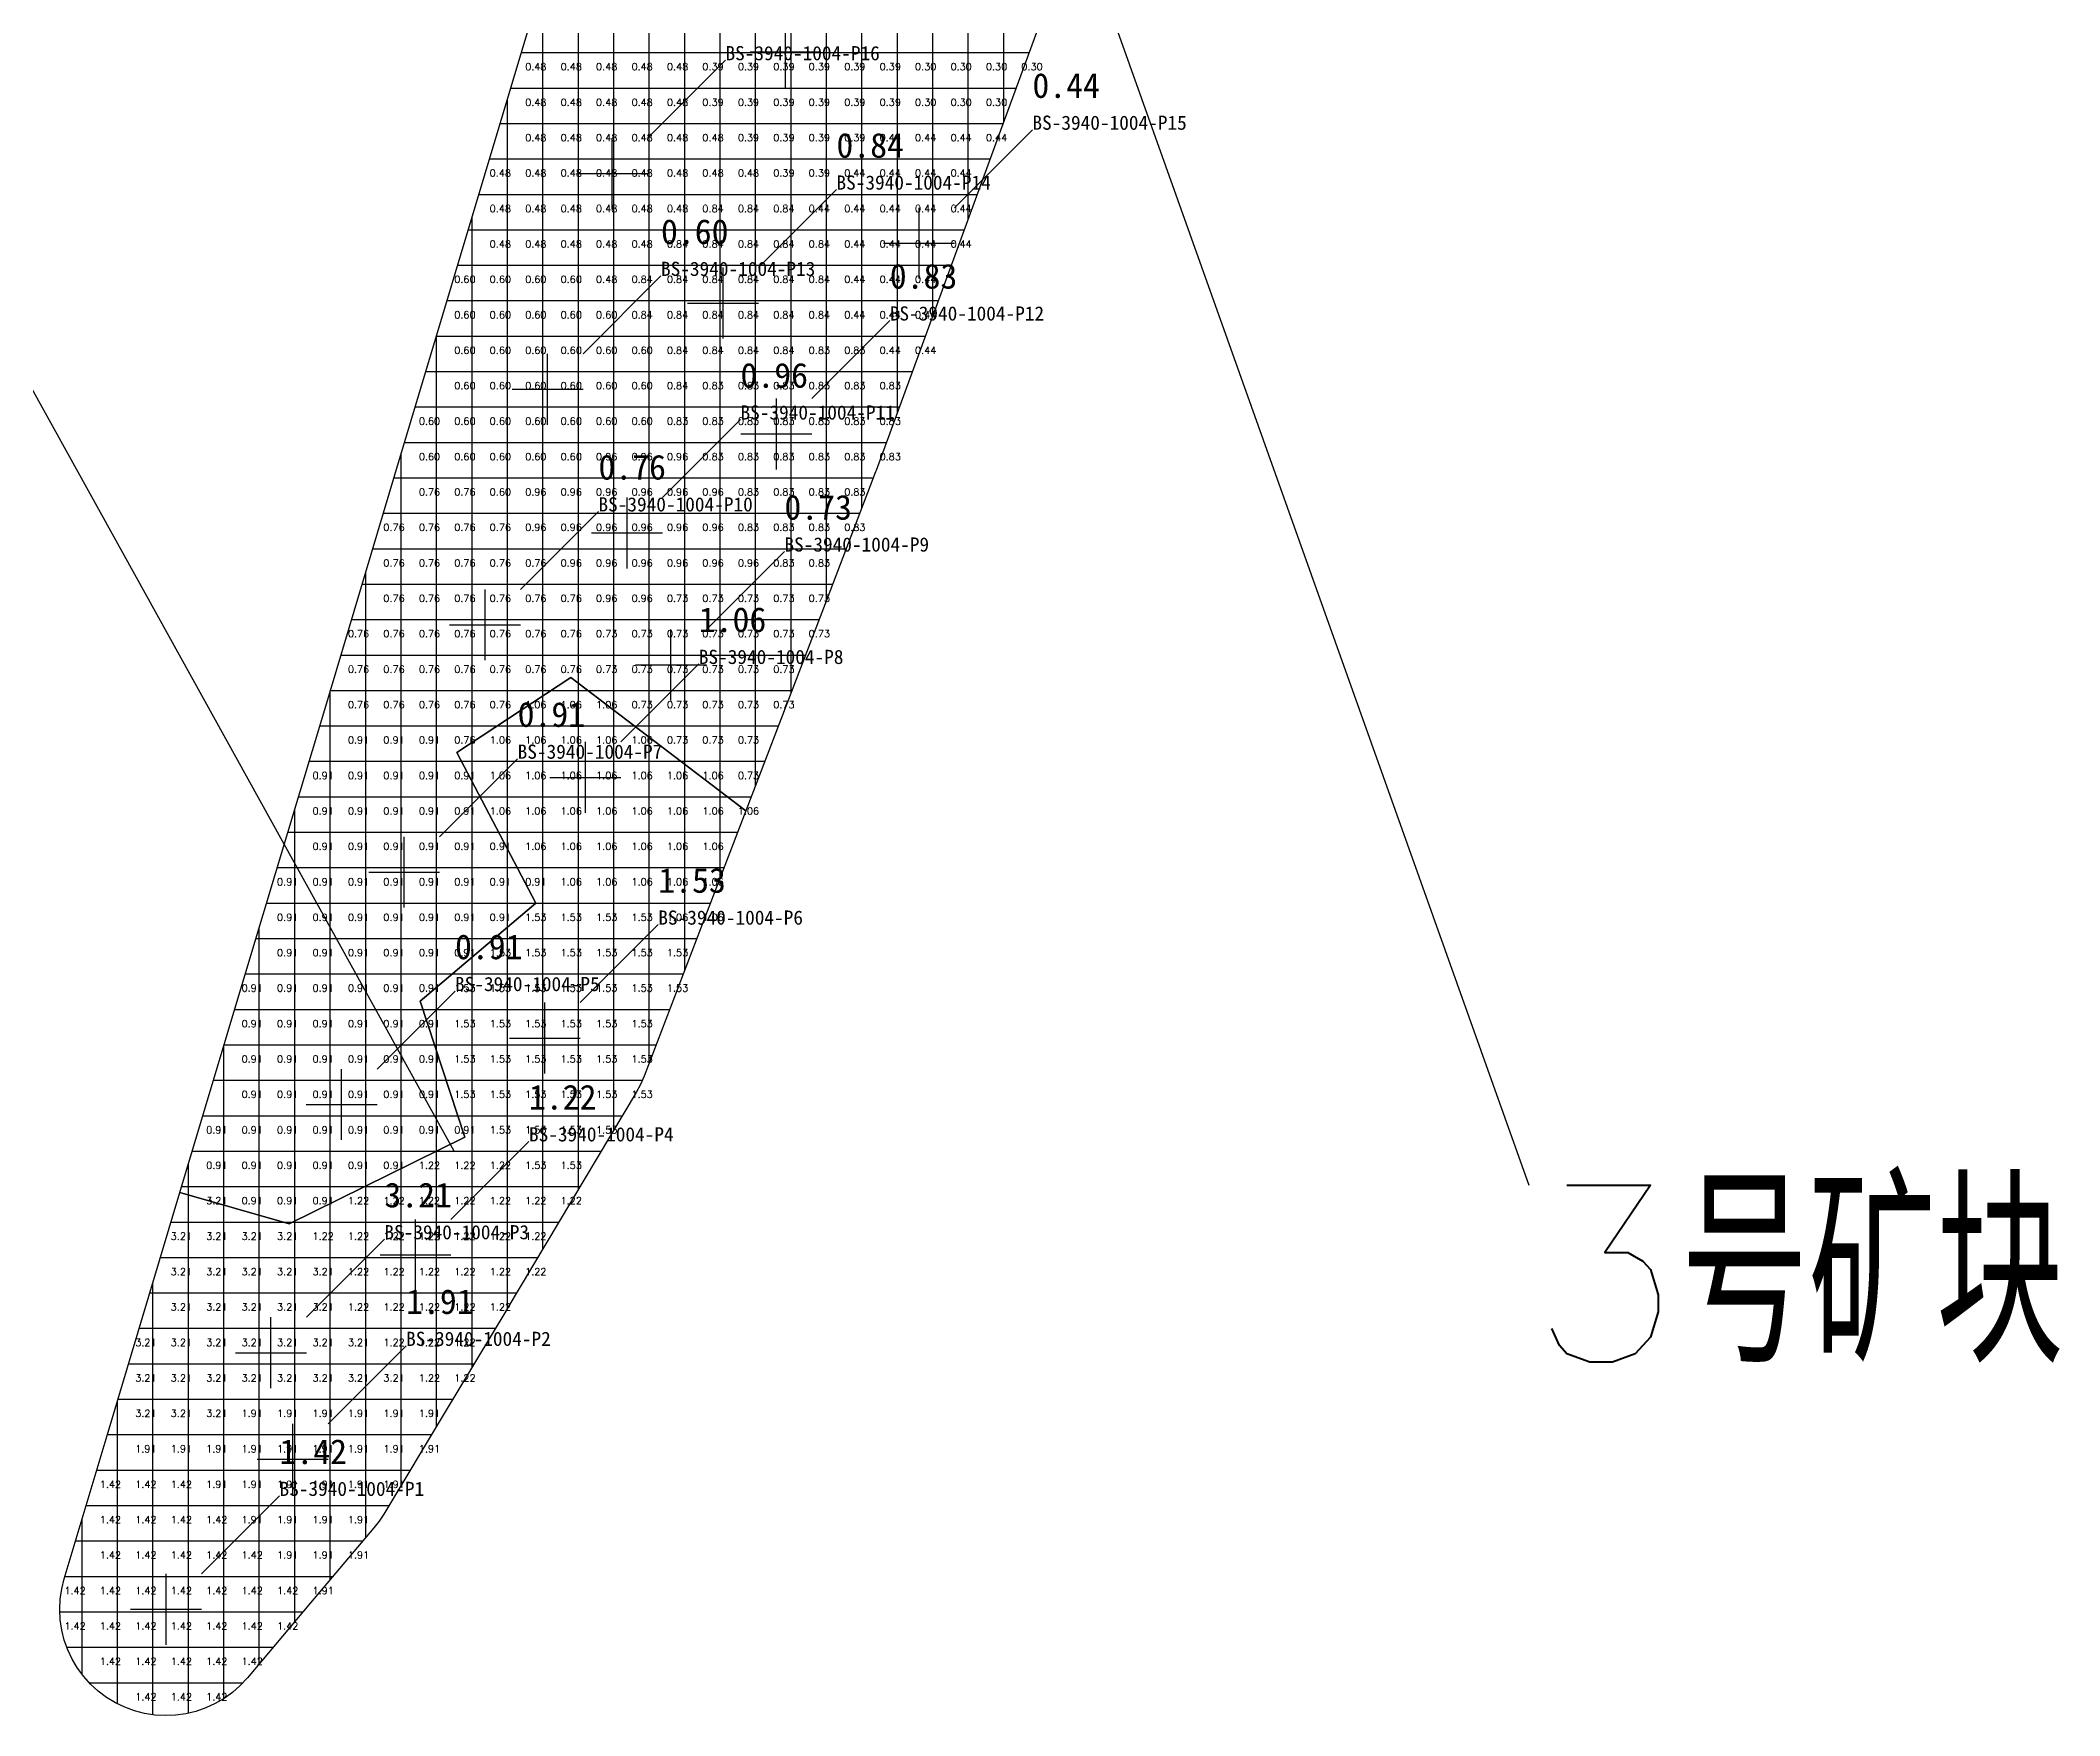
# Model space of a CAD drawing. Header units: metres. Extents: x 470055 to 470198, y 4349649 to 4349746.
# Drawn here: x 470083.8 to 470140.8, y 4349649.1 to 4349696.3 of the extents above; entities that cross this region are included whole.
import ezdxf

# ---------------------------------------------------------------- set-up
doc = ezdxf.new("R2010")
doc.units = ezdxf.units.M
for name, color, linetype in [('0.500-1.000', 4, 'Continuous'), ('1.500-3.000', 1, 'Continuous'), ('点', 7, 'Continuous'), ('爆区方格网', 7, 'Continuous'), ('线条', 7, 'Continuous'), ('钻孔', 7, 'Continuous')]:
    doc.layers.add(name, color=color, linetype=linetype)
doc.styles.add('CN_SHX', font='txt.shx', dxfattribs={"bigfont": 'gbcbig.shx'})
doc.styles.add('CN_TTF', font='simsunb.ttf')

msp = doc.modelspace()

# ---------------------------------------------------------------- linework, layer by layer
at = {"layer": '0.500-1.000', "color": 4, "lineweight": 30}
msp.add_lwpolyline([(470112.368, 4349697.785), (470110.911, 4349693.801), (470109.265, 4349689.299), (470107.405, 4349684.209), (470107.388, 4349684.166), (470106.038, 4349680.64), (470103.726, 4349674.605), (470098.792, 4349678.363), (470095.576, 4349676.248), (470097.8, 4349671.997), (470094.541, 4349669.234), (470095.797, 4349665.392), (470090.837, 4349662.953), (470087.759, 4349663.829), (470089.763, 4349670.521), (470091.844, 4349677.467), (470093.825, 4349684.084), (470093.825, 4349684.084), (470097.047, 4349694.843), (470101.122, 4349708.447)], dxfattribs=at)
at = {"layer": '1.500-3.000', "color": 1, "lineweight": 30}
msp.add_lwpolyline([(470089.243, 4349649.727), (470089.006, 4349649.556), (470088.753, 4349649.409), (470088.488, 4349649.286), (470088.211, 4349649.191), (470087.927, 4349649.122), (470087.637, 4349649.082), (470087.345, 4349649.07), (470087.052, 4349649.087), (470086.763, 4349649.132), (470086.48, 4349649.205), (470086.205, 4349649.305), (470085.941, 4349649.431), (470085.691, 4349649.583), (470085.457, 4349649.758), (470085.241, 4349649.956), (470085.045, 4349650.173), (470084.871, 4349650.408), (470084.721, 4349650.659), (470084.596, 4349650.924), (470084.498, 4349651.2), (470084.427, 4349651.483), (470084.384, 4349651.773), (470084.369, 4349652.065), (470084.383, 4349652.357), (470084.425, 4349652.647), (470084.495, 4349652.931), (470085.706, 4349656.975), (470087.759, 4349663.829), (470090.837, 4349662.953), (470095.797, 4349665.392), (470094.541, 4349669.234), (470097.8, 4349671.997), (470095.576, 4349676.248), (470098.792, 4349678.363), (470103.726, 4349674.605), (470102.45, 4349671.275), (470100.857, 4349667.118), (470100.755, 4349666.881), (470100.632, 4349666.654), (470098.808, 4349663.596), (470096.983, 4349660.537), (470096.979, 4349660.529), (470095.246, 4349657.644), (470093.513, 4349654.758), (470093.381, 4349654.558), (470093.234, 4349654.368), (470091.448, 4349652.252), (470089.662, 4349650.135), (470089.462, 4349649.921), (470089.243, 4349649.727)], close=True, dxfattribs=at)
at = {"layer": '爆区方格网', "color": 4}
for p, q in [((470111, 4349694.044), (470111, 4349718.591)), ((470104, 4349675.321), (470104, 4349717.582)), ((470105, 4349677.931), (470105, 4349717.422)), ((470110, 4349691.308), (470110, 4349717.482)), ((470106, 4349680.541), (470106, 4349717.263)), ((470107, 4349683.152), (470107, 4349717.103)), ((470108, 4349685.838), (470108, 4349716.944)), ((470109, 4349688.573), (470109, 4349716.784)), ((470103, 4349675.157), (470103, 4349714.719)), ((470102, 4349675.919), (470102, 4349711.38)), ((470101, 4349676.681), (470101, 4349708.041)), ((470100, 4349677.442), (470100, 4349704.702)), ((470099, 4349678.204), (470099, 4349701.363)), ((470098, 4349677.842), (470098, 4349698.024)), ((470097.394, 4349696), (470111.715, 4349696)), ((470097, 4349677.184), (470097, 4349694.685)), ((470097.094, 4349695), (470111.35, 4349695)), ((470096.795, 4349694), (470110.984, 4349694)), ((470096.495, 4349693), (470110.618, 4349693)), ((470096.196, 4349692), (470110.253, 4349692)), ((470096, 4349676.527), (470096, 4349691.346)), ((470095.896, 4349691), (470109.887, 4349691)), ((470095.597, 4349690), (470109.522, 4349690)), ((470095.297, 4349689), (470109.156, 4349689)), ((470094.998, 4349688), (470108.791, 4349688)), ((470095, 4349669.624), (470095, 4349688.007)), ((470094.699, 4349687), (470108.425, 4349687)), ((470094.399, 4349686), (470108.059, 4349686)), ((470094.1, 4349685), (470107.694, 4349685)), ((470094, 4349664.508), (470094, 4349684.668)), ((470093.8, 4349684), (470107.325, 4349684)), ((470093.501, 4349683), (470106.942, 4349683)), ((470093.201, 4349682), (470106.559, 4349682)), ((470092.902, 4349681), (470106.176, 4349681)), ((470093, 4349664.016), (470093, 4349681.329)), ((470092.602, 4349680), (470105.793, 4349680)), ((470092.303, 4349679), (470105.409, 4349679)), ((470092, 4349663.524), (470092, 4349677.99)), ((470092.003, 4349678), (470098.24, 4349678)), ((470099.268, 4349678), (470105.026, 4349678)), ((470091.704, 4349677), (470096.72, 4349677)), ((470100.581, 4349677), (470104.643, 4349677)), ((470091.404, 4349676), (470095.706, 4349676)), ((470101.894, 4349676), (470104.26, 4349676)), ((470096, 4349670.471), (470096, 4349675.438)), ((470091, 4349663.033), (470091, 4349674.651)), ((470091.105, 4349675), (470096.229, 4349675)), ((470103.206, 4349675), (470103.877, 4349675)), ((470090.805, 4349674), (470096.752, 4349674)), ((470097, 4349671.319), (470097, 4349673.527)), ((470090.506, 4349673), (470097.276, 4349673)), ((470090.206, 4349672), (470097.799, 4349672)), ((470090, 4349663.191), (470090, 4349671.312)), ((470089.907, 4349671), (470096.624, 4349671)), ((470089.607, 4349670), (470095.444, 4349670)), ((470089.308, 4349669), (470094.617, 4349669)), ((470089, 4349663.475), (470089, 4349667.973)), ((470089.008, 4349668), (470094.944, 4349668)), ((470095, 4349665), (470095, 4349667.83)), ((470088.709, 4349667), (470095.271, 4349667)), ((470088.409, 4349666), (470095.598, 4349666)), ((470088.11, 4349665), (470095.001, 4349665)), ((470088, 4349663.76), (470088, 4349664.634)), ((470087.81, 4349664), (470092.967, 4349664)), ((470090.671, 4349663), (470090.934, 4349663))]:
    msp.add_line(p, q, dxfattribs=at)
at = {"layer": '爆区方格网', "color": 1}
for p, q in [((470098.24, 4349678), (470099.268, 4349678)), ((470099, 4349663.918), (470099, 4349678.204)), ((470098, 4349662.241), (470098, 4349677.842)), ((470100, 4349665.594), (470100, 4349677.442)), ((470096.72, 4349677), (470100.581, 4349677)), ((470097, 4349673.527), (470097, 4349677.184)), ((470096, 4349675.438), (470096, 4349676.527)), ((470101, 4349667.49), (470101, 4349676.681)), ((470095.706, 4349676), (470101.894, 4349676)), ((470102, 4349670.1), (470102, 4349675.919)), ((470103, 4349672.71), (470103, 4349675.157)), ((470096.229, 4349675), (470103.206, 4349675)), ((470096.752, 4349674), (470103.494, 4349674)), ((470097.276, 4349673), (470103.111, 4349673)), ((470097.799, 4349672), (470102.728, 4349672)), ((470097, 4349660.565), (470097, 4349671.319)), ((470096.624, 4349671), (470102.345, 4349671)), ((470095.444, 4349670), (470101.962, 4349670)), ((470096, 4349658.9), (470096, 4349670.471)), ((470095, 4349667.83), (470095, 4349669.624)), ((470094.617, 4349669), (470101.579, 4349669)), ((470094.944, 4349668), (470101.195, 4349668)), ((470095.271, 4349667), (470100.806, 4349667)), ((470095.598, 4349666), (470100.242, 4349666)), ((470095, 4349657.235), (470095, 4349665)), ((470095.001, 4349665), (470099.646, 4349665)), ((470094, 4349655.57), (470094, 4349664.508)), ((470088, 4349649.14), (470088, 4349663.76)), ((470092.967, 4349664), (470099.049, 4349664)), ((470093, 4349654.091), (470093, 4349664.016)), ((470089, 4349649.552), (470089, 4349663.475)), ((470090, 4349650.536), (470090, 4349663.191)), ((470092, 4349652.906), (470092, 4349663.524)), ((470087.511, 4349663), (470090.671, 4349663)), ((470090.934, 4349663), (470098.453, 4349663)), ((470091, 4349651.721), (470091, 4349663.033)), ((470087.211, 4349662), (470097.856, 4349662)), ((470086.912, 4349661), (470097.26, 4349661)), ((470087, 4349649.095), (470087, 4349661.295)), ((470086.612, 4349660), (470096.661, 4349660)), ((470086.313, 4349659), (470096.06, 4349659)), ((470086, 4349649.403), (470086, 4349657.956)), ((470086.013, 4349658), (470095.46, 4349658)), ((470085.714, 4349657), (470094.859, 4349657)), ((470085.414, 4349656), (470094.259, 4349656)), ((470085, 4349650.234), (470085, 4349654.617)), ((470085.115, 4349655), (470093.658, 4349655)), ((470084.815, 4349654), (470092.923, 4349654)), ((470084.516, 4349653), (470092.079, 4349653)), ((470084.372, 4349652), (470091.235, 4349652)), ((470084.569, 4349651), (470090.391, 4349651)), ((470085.201, 4349650), (470089.536, 4349650))]:
    msp.add_line(p, q, dxfattribs=at)
at = {"layer": '线条', "color": 7}
for p, q in [((470095.5, 4349665), (470054.52, 4349738.98)), ((470113, 4349700), (470125.82, 4349664.04))]:
    msp.add_line(p, q, dxfattribs=at)
at = {"layer": '钻孔', "color": 8}
for p, q in [((470104.844, 4349695.018), (470104.844, 4349697.018)), ((470100.951, 4349693.584), (470103.151, 4349695.784)), ((470103.844, 4349696.018), (470105.844, 4349696.018)), ((470099.951, 4349691.584), (470099.951, 4349693.584)), ((470109.611, 4349691.622), (470111.811, 4349693.822)), ((470098.951, 4349692.584), (470100.951, 4349692.584)), ((470108.611, 4349689.622), (470108.611, 4349691.622)), ((470107.611, 4349690.622), (470109.611, 4349690.622))]:
    msp.add_line(p, q, dxfattribs=at)
at = {"layer": '钻孔', "color": 4}
for p, q in [((470104.082, 4349689.933), (470106.282, 4349692.133)), ((470103.082, 4349687.933), (470103.082, 4349689.933)), ((470099.132, 4349687.498), (470101.332, 4349689.698)), ((470102.082, 4349688.933), (470104.082, 4349688.933)), ((470105.587, 4349686.239), (470107.787, 4349688.439)), ((470098.132, 4349685.498), (470098.132, 4349687.498)), ((470097.132, 4349686.498), (470099.132, 4349686.498)), ((470104.587, 4349684.239), (470104.587, 4349686.239)), ((470101.375, 4349683.444), (470103.575, 4349685.644)), ((470103.587, 4349685.239), (470105.587, 4349685.239)), ((470100.375, 4349681.444), (470100.375, 4349683.444)), ((470097.367, 4349680.851), (470099.567, 4349683.051)), ((470099.375, 4349682.444), (470101.375, 4349682.444)), ((470102.614, 4349679.719), (470104.814, 4349681.919)), ((470096.367, 4349678.851), (470096.367, 4349680.851)), ((470095.367, 4349679.851), (470097.367, 4349679.851)), ((470101.614, 4349677.719), (470101.614, 4349679.719)), ((470100.614, 4349678.719), (470102.614, 4349678.719)), ((470095.087, 4349673.873), (470097.287, 4349676.073)), ((470094.087, 4349671.873), (470094.087, 4349673.873)), ((470093.087, 4349672.873), (470095.087, 4349672.873)), ((470093.321, 4349667.316), (470095.521, 4349669.516)), ((470092.321, 4349665.316), (470092.321, 4349667.316)), ((470091.321, 4349666.316), (470093.321, 4349666.316))]:
    msp.add_line(p, q, dxfattribs=at)
at = {"layer": '钻孔', "color": 5}
for p, q in [((470100.198, 4349676.547), (470102.398, 4349678.747)), ((470099.198, 4349674.547), (470099.198, 4349676.547)), ((470098.198, 4349675.547), (470100.198, 4349675.547)), ((470095.407, 4349663.074), (470097.607, 4349665.274)), ((470094.407, 4349661.074), (470094.407, 4349663.074)), ((470093.407, 4349662.074), (470095.407, 4349662.074)), ((470088.369, 4349653.07), (470090.569, 4349655.27)), ((470087.369, 4349651.07), (470087.369, 4349653.07)), ((470086.369, 4349652.07), (470088.369, 4349652.07))]:
    msp.add_line(p, q, dxfattribs=at)
at = {"layer": '钻孔', "color": 1}
for p, q in [((470099.056, 4349669.191), (470101.256, 4349671.391)), ((470098.056, 4349667.191), (470098.056, 4349669.191)), ((470097.056, 4349668.191), (470099.056, 4349668.191)), ((470091.941, 4349657.303), (470094.141, 4349659.503)), ((470090.941, 4349655.303), (470090.941, 4349657.303)), ((470089.941, 4349656.303), (470091.941, 4349656.303))]:
    msp.add_line(p, q, dxfattribs=at)
at = {"layer": '钻孔', "color": 2}
for p, q in [((470091.328, 4349660.312), (470093.528, 4349662.512)), ((470090.328, 4349658.312), (470090.328, 4349660.312)), ((470089.328, 4349659.312), (470091.328, 4349659.312))]:
    msp.add_line(p, q, dxfattribs=at)

# ---------------------------------------------------------------- texts
at = {"layer": '点', "color": 4, "style": 'CN_SHX'}
for s, p in [('0.48', (470097.5, 4349695.5)), ('0.48', (470098.5, 4349695.5)), ('0.48', (470099.5, 4349695.5)), ('0.48', (470100.5, 4349695.5)), ('0.48', (470101.5, 4349695.5)), ('0.39', (470102.5, 4349695.5)), ('0.39', (470103.5, 4349695.5)), ('0.39', (470104.5, 4349695.5)), ('0.39', (470105.5, 4349695.5)), ('0.39', (470106.5, 4349695.5)), ('0.39', (470107.5, 4349695.5)), ('0.30', (470108.5, 4349695.5)), ('0.30', (470109.5, 4349695.5)), ('0.30', (470110.5, 4349695.5)), ('0.30', (470111.5, 4349695.5)), ('0.48', (470097.5, 4349694.5)), ('0.48', (470098.5, 4349694.5)), ('0.48', (470099.5, 4349694.5)), ('0.48', (470100.5, 4349694.5)), ('0.48', (470101.5, 4349694.5)), ('0.39', (470102.5, 4349694.5)), ('0.39', (470103.5, 4349694.5)), ('0.39', (470104.5, 4349694.5)), ('0.39', (470105.5, 4349694.5)), ('0.39', (470106.5, 4349694.5)), ('0.39', (470107.5, 4349694.5)), ('0.30', (470108.5, 4349694.5)), ('0.30', (470109.5, 4349694.5)), ('0.30', (470110.5, 4349694.5)), ('0.48', (470097.5, 4349693.5)), ('0.48', (470098.5, 4349693.5)), ('0.48', (470099.5, 4349693.5)), ('0.48', (470100.5, 4349693.5)), ('0.48', (470101.5, 4349693.5)), ('0.48', (470102.5, 4349693.5)), ('0.39', (470103.5, 4349693.5)), ('0.39', (470104.5, 4349693.5)), ('0.39', (470105.5, 4349693.5)), ('0.39', (470106.5, 4349693.5)), ('0.44', (470107.5, 4349693.5)), ('0.44', (470108.5, 4349693.5)), ('0.44', (470109.5, 4349693.5)), ('0.44', (470110.5, 4349693.5)), ('0.48', (470096.5, 4349692.5)), ('0.48', (470097.5, 4349692.5)), ('0.48', (470098.5, 4349692.5)), ('0.48', (470099.5, 4349692.5)), ('0.48', (470100.5, 4349692.5)), ('0.48', (470101.5, 4349692.5)), ('0.48', (470102.5, 4349692.5)), ('0.48', (470103.5, 4349692.5)), ('0.39', (470104.5, 4349692.5)), ('0.39', (470105.5, 4349692.5)), ('0.44', (470106.5, 4349692.5)), ('0.44', (470107.5, 4349692.5)), ('0.44', (470108.5, 4349692.5)), ('0.44', (470109.5, 4349692.5)), ('0.48', (470096.5, 4349691.5)), ('0.48', (470097.5, 4349691.5)), ('0.48', (470098.5, 4349691.5)), ('0.48', (470099.5, 4349691.5)), ('0.48', (470100.5, 4349691.5)), ('0.48', (470101.5, 4349691.5)), ('0.84', (470102.5, 4349691.5)), ('0.84', (470103.5, 4349691.5)), ('0.84', (470104.5, 4349691.5)), ('0.44', (470105.5, 4349691.5)), ('0.44', (470106.5, 4349691.5)), ('0.44', (470107.5, 4349691.5)), ('0.44', (470108.5, 4349691.5)), ('0.44', (470109.5, 4349691.5)), ('0.48', (470096.5, 4349690.5)), ('0.48', (470097.5, 4349690.5)), ('0.48', (470098.5, 4349690.5)), ('0.48', (470099.5, 4349690.5)), ('0.48', (470100.5, 4349690.5)), ('0.84', (470101.5, 4349690.5)), ('0.84', (470102.5, 4349690.5)), ('0.84', (470103.5, 4349690.5)), ('0.84', (470104.5, 4349690.5)), ('0.84', (470105.5, 4349690.5)), ('0.44', (470106.5, 4349690.5)), ('0.44', (470107.5, 4349690.5)), ('0.44', (470108.5, 4349690.5)), ('0.44', (470109.5, 4349690.5)), ('0.60', (470095.5, 4349689.5)), ('0.60', (470096.5, 4349689.5)), ('0.60', (470097.5, 4349689.5)), ('0.60', (470098.5, 4349689.5)), ('0.48', (470099.5, 4349689.5)), ('0.84', (470100.5, 4349689.5)), ('0.84', (470101.5, 4349689.5)), ('0.84', (470102.5, 4349689.5)), ('0.84', (470103.5, 4349689.5)), ('0.84', (470104.5, 4349689.5)), ('0.84', (470105.5, 4349689.5)), ('0.44', (470106.5, 4349689.5)), ('0.44', (470107.5, 4349689.5)), ('0.44', (470108.5, 4349689.5)), ('0.60', (470095.5, 4349688.5)), ('0.60', (470096.5, 4349688.5)), ('0.60', (470097.5, 4349688.5)), ('0.60', (470098.5, 4349688.5)), ('0.60', (470099.5, 4349688.5)), ('0.84', (470100.5, 4349688.5)), ('0.84', (470101.5, 4349688.5)), ('0.84', (470102.5, 4349688.5)), ('0.84', (470103.5, 4349688.5)), ('0.84', (470104.5, 4349688.5)), ('0.84', (470105.5, 4349688.5)), ('0.44', (470106.5, 4349688.5)), ('0.44', (470107.5, 4349688.5)), ('0.44', (470108.5, 4349688.5)), ('0.60', (470095.5, 4349687.5)), ('0.60', (470096.5, 4349687.5)), ('0.60', (470097.5, 4349687.5)), ('0.60', (470098.5, 4349687.5)), ('0.60', (470099.5, 4349687.5)), ('0.60', (470100.5, 4349687.5)), ('0.84', (470101.5, 4349687.5)), ('0.84', (470102.5, 4349687.5)), ('0.84', (470103.5, 4349687.5)), ('0.84', (470104.5, 4349687.5)), ('0.83', (470105.5, 4349687.5)), ('0.83', (470106.5, 4349687.5)), ('0.44', (470107.5, 4349687.5)), ('0.44', (470108.5, 4349687.5)), ('0.60', (470095.5, 4349686.5)), ('0.60', (470096.5, 4349686.5)), ('0.60', (470097.5, 4349686.5)), ('0.60', (470098.5, 4349686.5)), ('0.60', (470099.5, 4349686.5)), ('0.60', (470100.5, 4349686.5)), ('0.84', (470101.5, 4349686.5)), ('0.83', (470102.5, 4349686.5)), ('0.83', (470103.5, 4349686.5)), ('0.83', (470104.5, 4349686.5)), ('0.83', (470105.5, 4349686.5)), ('0.83', (470106.5, 4349686.5)), ('0.83', (470107.5, 4349686.5)), ('0.60', (470094.5, 4349685.5)), ('0.60', (470095.5, 4349685.5)), ('0.60', (470096.5, 4349685.5)), ('0.60', (470097.5, 4349685.5)), ('0.60', (470098.5, 4349685.5)), ('0.60', (470099.5, 4349685.5)), ('0.60', (470100.5, 4349685.5)), ('0.83', (470101.5, 4349685.5)), ('0.83', (470102.5, 4349685.5)), ('0.83', (470103.5, 4349685.5)), ('0.83', (470104.5, 4349685.5)), ('0.83', (470105.5, 4349685.5)), ('0.83', (470106.5, 4349685.5)), ('0.83', (470107.5, 4349685.5)), ('0.60', (470094.5, 4349684.5)), ('0.60', (470095.5, 4349684.5)), ('0.60', (470096.5, 4349684.5)), ('0.60', (470097.5, 4349684.5)), ('0.60', (470098.5, 4349684.5)), ('0.96', (470099.5, 4349684.5)), ('0.96', (470100.5, 4349684.5)), ('0.96', (470101.5, 4349684.5)), ('0.83', (470102.5, 4349684.5)), ('0.83', (470103.5, 4349684.5)), ('0.83', (470104.5, 4349684.5)), ('0.83', (470105.5, 4349684.5)), ('0.83', (470106.5, 4349684.5)), ('0.83', (470107.5, 4349684.5)), ('0.76', (470094.5, 4349683.5)), ('0.76', (470095.5, 4349683.5)), ('0.60', (470096.5, 4349683.5)), ('0.96', (470097.5, 4349683.5)), ('0.96', (470098.5, 4349683.5)), ('0.96', (470099.5, 4349683.5)), ('0.96', (470100.5, 4349683.5)), ('0.96', (470101.5, 4349683.5)), ('0.96', (470102.5, 4349683.5)), ('0.83', (470103.5, 4349683.5)), ('0.83', (470104.5, 4349683.5)), ('0.83', (470105.5, 4349683.5)), ('0.83', (470106.5, 4349683.5)), ('0.76', (470093.5, 4349682.5)), ('0.76', (470094.5, 4349682.5)), ('0.76', (470095.5, 4349682.5)), ('0.76', (470096.5, 4349682.5)), ('0.96', (470097.5, 4349682.5)), ('0.96', (470098.5, 4349682.5)), ('0.96', (470099.5, 4349682.5)), ('0.96', (470100.5, 4349682.5)), ('0.96', (470101.5, 4349682.5)), ('0.96', (470102.5, 4349682.5)), ('0.83', (470103.5, 4349682.5)), ('0.83', (470104.5, 4349682.5)), ('0.83', (470105.5, 4349682.5)), ('0.83', (470106.5, 4349682.5)), ('0.76', (470093.5, 4349681.5)), ('0.76', (470094.5, 4349681.5)), ('0.76', (470095.5, 4349681.5)), ('0.76', (470096.5, 4349681.5)), ('0.76', (470097.5, 4349681.5)), ('0.96', (470098.5, 4349681.5)), ('0.96', (470099.5, 4349681.5)), ('0.96', (470100.5, 4349681.5)), ('0.96', (470101.5, 4349681.5)), ('0.96', (470102.5, 4349681.5)), ('0.96', (470103.5, 4349681.5)), ('0.83', (470104.5, 4349681.5)), ('0.83', (470105.5, 4349681.5)), ('0.76', (470093.5, 4349680.5)), ('0.76', (470094.5, 4349680.5)), ('0.76', (470095.5, 4349680.5)), ('0.76', (470096.5, 4349680.5)), ('0.76', (470097.5, 4349680.5)), ('0.76', (470098.5, 4349680.5)), ('0.96', (470099.5, 4349680.5)), ('0.96', (470100.5, 4349680.5)), ('0.73', (470101.5, 4349680.5)), ('0.73', (470102.5, 4349680.5)), ('0.73', (470103.5, 4349680.5)), ('0.73', (470104.5, 4349680.5)), ('0.73', (470105.5, 4349680.5)), ('0.76', (470092.5, 4349679.5)), ('0.76', (470093.5, 4349679.5)), ('0.76', (470094.5, 4349679.5)), ('0.76', (470095.5, 4349679.5)), ('0.76', (470096.5, 4349679.5)), ('0.76', (470097.5, 4349679.5)), ('0.76', (470098.5, 4349679.5)), ('0.73', (470099.5, 4349679.5)), ('0.73', (470100.5, 4349679.5)), ('0.73', (470101.5, 4349679.5)), ('0.73', (470102.5, 4349679.5)), ('0.73', (470103.5, 4349679.5)), ('0.73', (470104.5, 4349679.5)), ('0.73', (470105.5, 4349679.5)), ('0.76', (470092.5, 4349678.5)), ('0.76', (470093.5, 4349678.5)), ('0.76', (470094.5, 4349678.5)), ('0.76', (470095.5, 4349678.5)), ('0.76', (470096.5, 4349678.5)), ('0.76', (470097.5, 4349678.5)), ('0.76', (470098.5, 4349678.5)), ('0.73', (470099.5, 4349678.5)), ('0.73', (470100.5, 4349678.5)), ('0.73', (470101.5, 4349678.5)), ('0.73', (470102.5, 4349678.5)), ('0.73', (470103.5, 4349678.5)), ('0.73', (470104.5, 4349678.5)), ('0.76', (470092.5, 4349677.5)), ('0.76', (470093.5, 4349677.5)), ('0.76', (470094.5, 4349677.5)), ('0.76', (470095.5, 4349677.5)), ('0.76', (470096.5, 4349677.5)), ('0.73', (470100.5, 4349677.5)), ('0.73', (470101.5, 4349677.5)), ('0.73', (470102.5, 4349677.5)), ('0.73', (470103.5, 4349677.5)), ('0.73', (470104.5, 4349677.5)), ('0.91', (470092.5, 4349676.5)), ('0.91', (470093.5, 4349676.5)), ('0.91', (470094.5, 4349676.5)), ('0.76', (470095.5, 4349676.5)), ('0.73', (470101.5, 4349676.5)), ('0.73', (470102.5, 4349676.5)), ('0.73', (470103.5, 4349676.5)), ('0.91', (470091.5, 4349675.5)), ('0.91', (470092.5, 4349675.5)), ('0.91', (470093.5, 4349675.5)), ('0.91', (470094.5, 4349675.5)), ('0.91', (470095.5, 4349675.5)), ('0.73', (470103.5, 4349675.5)), ('0.91', (470091.5, 4349674.5)), ('0.91', (470092.5, 4349674.5)), ('0.91', (470093.5, 4349674.5)), ('0.91', (470094.5, 4349674.5)), ('0.91', (470095.5, 4349674.5)), ('0.91', (470091.5, 4349673.5)), ('0.91', (470092.5, 4349673.5)), ('0.91', (470093.5, 4349673.5)), ('0.91', (470094.5, 4349673.5)), ('0.91', (470095.5, 4349673.5)), ('0.91', (470096.5, 4349673.5)), ('0.91', (470090.5, 4349672.5)), ('0.91', (470091.5, 4349672.5)), ('0.91', (470092.5, 4349672.5)), ('0.91', (470093.5, 4349672.5)), ('0.91', (470094.5, 4349672.5)), ('0.91', (470095.5, 4349672.5)), ('0.91', (470096.5, 4349672.5)), ('0.91', (470097.5, 4349672.5)), ('0.91', (470090.5, 4349671.5)), ('0.91', (470091.5, 4349671.5)), ('0.91', (470092.5, 4349671.5)), ('0.91', (470093.5, 4349671.5)), ('0.91', (470094.5, 4349671.5)), ('0.91', (470095.5, 4349671.5)), ('0.91', (470096.5, 4349671.5)), ('0.91', (470090.5, 4349670.5)), ('0.91', (470091.5, 4349670.5)), ('0.91', (470092.5, 4349670.5)), ('0.91', (470093.5, 4349670.5)), ('0.91', (470094.5, 4349670.5)), ('0.91', (470095.5, 4349670.5)), ('0.91', (470089.5, 4349669.5)), ('0.91', (470090.5, 4349669.5)), ('0.91', (470091.5, 4349669.5)), ('0.91', (470092.5, 4349669.5)), ('0.91', (470093.5, 4349669.5)), ('0.91', (470094.5, 4349669.5)), ('0.91', (470089.5, 4349668.5)), ('0.91', (470090.5, 4349668.5)), ('0.91', (470091.5, 4349668.5)), ('0.91', (470092.5, 4349668.5)), ('0.91', (470093.5, 4349668.5)), ('0.91', (470094.5, 4349668.5)), ('0.91', (470089.5, 4349667.5)), ('0.91', (470090.5, 4349667.5)), ('0.91', (470091.5, 4349667.5)), ('0.91', (470092.5, 4349667.5)), ('0.91', (470093.5, 4349667.5)), ('0.91', (470094.5, 4349667.5)), ('0.91', (470089.5, 4349666.5)), ('0.91', (470090.5, 4349666.5)), ('0.91', (470091.5, 4349666.5)), ('0.91', (470092.5, 4349666.5)), ('0.91', (470093.5, 4349666.5)), ('0.91', (470094.5, 4349666.5)), ('0.91', (470088.5, 4349665.5)), ('0.91', (470089.5, 4349665.5)), ('0.91', (470090.5, 4349665.5)), ('0.91', (470091.5, 4349665.5)), ('0.91', (470092.5, 4349665.5)), ('0.91', (470093.5, 4349665.5)), ('0.91', (470094.5, 4349665.5)), ('0.91', (470095.5, 4349665.5)), ('0.91', (470088.5, 4349664.5)), ('0.91', (470089.5, 4349664.5)), ('0.91', (470090.5, 4349664.5)), ('0.91', (470091.5, 4349664.5)), ('0.91', (470092.5, 4349664.5)), ('0.91', (470093.5, 4349664.5)), ('0.91', (470089.5, 4349663.5)), ('0.91', (470090.5, 4349663.5)), ('0.91', (470091.5, 4349663.5))]:
    msp.add_text(s, height=0.2, dxfattribs=at).set_placement(p)
at = {"layer": '点', "color": 1, "style": 'CN_SHX'}
for s, p in [('1.06', (470097.5, 4349677.5)), ('1.06', (470098.5, 4349677.5)), ('1.06', (470099.5, 4349677.5)), ('1.06', (470096.5, 4349676.5)), ('1.06', (470097.5, 4349676.5)), ('1.06', (470098.5, 4349676.5)), ('1.06', (470099.5, 4349676.5)), ('1.06', (470100.5, 4349676.5)), ('1.06', (470096.5, 4349675.5)), ('1.06', (470097.5, 4349675.5)), ('1.06', (470098.5, 4349675.5)), ('1.06', (470099.5, 4349675.5)), ('1.06', (470100.5, 4349675.5)), ('1.06', (470101.5, 4349675.5)), ('1.06', (470102.5, 4349675.5)), ('1.06', (470096.5, 4349674.5)), ('1.06', (470097.5, 4349674.5)), ('1.06', (470098.5, 4349674.5)), ('1.06', (470099.5, 4349674.5)), ('1.06', (470100.5, 4349674.5)), ('1.06', (470101.5, 4349674.5)), ('1.06', (470102.5, 4349674.5)), ('1.06', (470103.5, 4349674.5)), ('1.06', (470097.5, 4349673.5)), ('1.06', (470098.5, 4349673.5)), ('1.06', (470099.5, 4349673.5)), ('1.06', (470100.5, 4349673.5)), ('1.06', (470101.5, 4349673.5)), ('1.06', (470102.5, 4349673.5)), ('1.06', (470098.5, 4349672.5)), ('1.06', (470099.5, 4349672.5)), ('1.06', (470100.5, 4349672.5)), ('1.06', (470101.5, 4349672.5)), ('1.06', (470102.5, 4349672.5)), ('1.53', (470097.5, 4349671.5)), ('1.53', (470098.5, 4349671.5)), ('1.53', (470099.5, 4349671.5)), ('1.53', (470100.5, 4349671.5)), ('1.06', (470101.5, 4349671.5)), ('1.06', (470102.5, 4349671.5)), ('1.53', (470096.5, 4349670.5)), ('1.53', (470097.5, 4349670.5)), ('1.53', (470098.5, 4349670.5)), ('1.53', (470099.5, 4349670.5)), ('1.53', (470100.5, 4349670.5)), ('1.53', (470101.5, 4349670.5)), ('1.53', (470095.5, 4349669.5)), ('1.53', (470096.5, 4349669.5)), ('1.53', (470097.5, 4349669.5)), ('1.53', (470098.5, 4349669.5)), ('1.53', (470099.5, 4349669.5)), ('1.53', (470100.5, 4349669.5)), ('1.53', (470101.5, 4349669.5)), ('1.53', (470095.5, 4349668.5)), ('1.53', (470096.5, 4349668.5)), ('1.53', (470097.5, 4349668.5)), ('1.53', (470098.5, 4349668.5)), ('1.53', (470099.5, 4349668.5)), ('1.53', (470100.5, 4349668.5)), ('1.53', (470095.5, 4349667.5)), ('1.53', (470096.5, 4349667.5)), ('1.53', (470097.5, 4349667.5)), ('1.53', (470098.5, 4349667.5)), ('1.53', (470099.5, 4349667.5)), ('1.53', (470100.5, 4349667.5)), ('1.53', (470095.5, 4349666.5)), ('1.53', (470096.5, 4349666.5)), ('1.53', (470097.5, 4349666.5)), ('1.53', (470098.5, 4349666.5)), ('1.53', (470099.5, 4349666.5)), ('1.53', (470100.5, 4349666.5)), ('1.53', (470096.5, 4349665.5)), ('1.53', (470097.5, 4349665.5)), ('1.53', (470098.5, 4349665.5)), ('1.53', (470099.5, 4349665.5)), ('1.22', (470094.5, 4349664.5)), ('1.22', (470095.5, 4349664.5)), ('1.22', (470096.5, 4349664.5)), ('1.53', (470097.5, 4349664.5)), ('1.53', (470098.5, 4349664.5)), ('3.21', (470088.5, 4349663.5)), ('1.22', (470092.5, 4349663.5)), ('1.22', (470093.5, 4349663.5)), ('1.22', (470094.5, 4349663.5)), ('1.22', (470095.5, 4349663.5)), ('1.22', (470096.5, 4349663.5)), ('1.22', (470097.5, 4349663.5)), ('1.22', (470098.5, 4349663.5)), ('3.21', (470087.5, 4349662.5)), ('3.21', (470088.5, 4349662.5)), ('3.21', (470089.5, 4349662.5)), ('3.21', (470090.5, 4349662.5)), ('1.22', (470091.5, 4349662.5)), ('1.22', (470092.5, 4349662.5)), ('1.22', (470093.5, 4349662.5)), ('1.22', (470094.5, 4349662.5)), ('1.22', (470095.5, 4349662.5)), ('1.22', (470096.5, 4349662.5)), ('1.22', (470097.5, 4349662.5)), ('3.21', (470087.5, 4349661.5)), ('3.21', (470088.5, 4349661.5)), ('3.21', (470089.5, 4349661.5)), ('3.21', (470090.5, 4349661.5)), ('3.21', (470091.5, 4349661.5)), ('1.22', (470092.5, 4349661.5)), ('1.22', (470093.5, 4349661.5)), ('1.22', (470094.5, 4349661.5)), ('1.22', (470095.5, 4349661.5)), ('1.22', (470096.5, 4349661.5)), ('1.22', (470097.5, 4349661.5)), ('3.21', (470087.5, 4349660.5)), ('3.21', (470088.5, 4349660.5)), ('3.21', (470089.5, 4349660.5)), ('3.21', (470090.5, 4349660.5)), ('3.21', (470091.5, 4349660.5)), ('1.22', (470092.5, 4349660.5)), ('1.22', (470093.5, 4349660.5)), ('1.22', (470094.5, 4349660.5)), ('1.22', (470095.5, 4349660.5)), ('1.22', (470096.5, 4349660.5)), ('3.21', (470086.5, 4349659.5)), ('3.21', (470087.5, 4349659.5)), ('3.21', (470088.5, 4349659.5)), ('3.21', (470089.5, 4349659.5)), ('3.21', (470090.5, 4349659.5)), ('3.21', (470091.5, 4349659.5)), ('3.21', (470092.5, 4349659.5)), ('1.22', (470093.5, 4349659.5)), ('1.22', (470094.5, 4349659.5)), ('1.22', (470095.5, 4349659.5)), ('3.21', (470086.5, 4349658.5)), ('3.21', (470087.5, 4349658.5)), ('3.21', (470088.5, 4349658.5)), ('3.21', (470089.5, 4349658.5)), ('3.21', (470090.5, 4349658.5)), ('3.21', (470091.5, 4349658.5)), ('3.21', (470092.5, 4349658.5)), ('3.21', (470093.5, 4349658.5)), ('1.22', (470094.5, 4349658.5)), ('1.22', (470095.5, 4349658.5)), ('3.21', (470086.5, 4349657.5)), ('3.21', (470087.5, 4349657.5)), ('3.21', (470088.5, 4349657.5)), ('1.91', (470089.5, 4349657.5)), ('1.91', (470090.5, 4349657.5)), ('1.91', (470091.5, 4349657.5)), ('1.91', (470092.5, 4349657.5)), ('1.91', (470093.5, 4349657.5)), ('1.91', (470094.5, 4349657.5)), ('1.91', (470086.5, 4349656.5)), ('1.91', (470087.5, 4349656.5)), ('1.91', (470088.5, 4349656.5)), ('1.91', (470089.5, 4349656.5)), ('1.91', (470090.5, 4349656.5)), ('1.91', (470091.5, 4349656.5)), ('1.91', (470092.5, 4349656.5)), ('1.91', (470093.5, 4349656.5)), ('1.91', (470094.5, 4349656.5)), ('1.42', (470085.5, 4349655.5)), ('1.42', (470086.5, 4349655.5)), ('1.42', (470087.5, 4349655.5)), ('1.91', (470088.5, 4349655.5)), ('1.91', (470089.5, 4349655.5)), ('1.91', (470090.5, 4349655.5)), ('1.91', (470091.5, 4349655.5)), ('1.91', (470092.5, 4349655.5)), ('1.91', (470093.5, 4349655.5)), ('1.42', (470085.5, 4349654.5)), ('1.42', (470086.5, 4349654.5)), ('1.42', (470087.5, 4349654.5)), ('1.42', (470088.5, 4349654.5)), ('1.91', (470089.5, 4349654.5)), ('1.91', (470090.5, 4349654.5)), ('1.91', (470091.5, 4349654.5)), ('1.91', (470092.5, 4349654.5)), ('1.42', (470085.5, 4349653.5)), ('1.42', (470086.5, 4349653.5)), ('1.42', (470087.5, 4349653.5)), ('1.42', (470088.5, 4349653.5)), ('1.42', (470089.5, 4349653.5)), ('1.91', (470090.5, 4349653.5)), ('1.91', (470091.5, 4349653.5)), ('1.91', (470092.5, 4349653.5)), ('1.42', (470084.5, 4349652.5)), ('1.42', (470085.5, 4349652.5)), ('1.42', (470086.5, 4349652.5)), ('1.42', (470087.5, 4349652.5)), ('1.42', (470088.5, 4349652.5)), ('1.42', (470089.5, 4349652.5)), ('1.42', (470090.5, 4349652.5)), ('1.91', (470091.5, 4349652.5)), ('1.42', (470084.5, 4349651.5)), ('1.42', (470085.5, 4349651.5)), ('1.42', (470086.5, 4349651.5)), ('1.42', (470087.5, 4349651.5)), ('1.42', (470088.5, 4349651.5)), ('1.42', (470089.5, 4349651.5)), ('1.42', (470090.5, 4349651.5)), ('1.42', (470085.5, 4349650.5)), ('1.42', (470086.5, 4349650.5)), ('1.42', (470087.5, 4349650.5)), ('1.42', (470088.5, 4349650.5)), ('1.42', (470089.5, 4349650.5)), ('1.42', (470086.5, 4349649.5)), ('1.42', (470087.5, 4349649.5)), ('1.42', (470088.5, 4349649.5))]:
    msp.add_text(s, height=0.2, dxfattribs=at).set_placement(p)
at = {"layer": '线条', "insert": (470125.82, 4349664.04), "char_height": 5, "attachment_point": 1, "style": 'CN_SHX'}
msp.add_mtext('3号矿块', dxfattribs=at)
at = {"layer": '钻孔', "color": 138, "style": 'CN_TTF'}
for s, p in [('BS-3940-1004-P16', (470103.151, 4349695.784)), ('BS-3940-1004-P15', (470111.811, 4349693.822)), ('BS-3940-1004-P14', (470106.282, 4349692.133)), ('BS-3940-1004-P13', (470101.332, 4349689.698)), ('BS-3940-1004-P12', (470107.787, 4349688.439)), ('BS-3940-1004-P11', (470103.575, 4349685.644)), ('BS-3940-1004-P10', (470099.567, 4349683.051)), ('BS-3940-1004-P9', (470104.814, 4349681.919)), ('BS-3940-1004-P8', (470102.398, 4349678.747)), ('BS-3940-1004-P7', (470097.287, 4349676.073)), ('BS-3940-1004-P6', (470101.256, 4349671.391)), ('BS-3940-1004-P5', (470095.521, 4349669.516)), ('BS-3940-1004-P4', (470097.607, 4349665.274)), ('BS-3940-1004-P3', (470093.528, 4349662.512)), ('BS-3940-1004-P2', (470094.141, 4349659.503)), ('BS-3940-1004-P1', (470090.569, 4349655.27))]:
    msp.add_text(s, height=0.4, dxfattribs=at).set_placement(p)
at = {"layer": '钻孔', "color": 8, "style": 'CN_TTF'}
msp.add_text('0.44', height=0.7, dxfattribs=at).set_placement((470111.811, 4349694.722))
at = {"layer": '钻孔', "color": 4, "style": 'CN_TTF'}
for s, p in [('0.84', (470106.282, 4349693.033)), ('0.60', (470101.332, 4349690.598)), ('0.83', (470107.787, 4349689.339)), ('0.96', (470103.575, 4349686.544)), ('0.76', (470099.567, 4349683.951)), ('0.73', (470104.814, 4349682.819)), ('0.91', (470097.287, 4349676.973)), ('0.91', (470095.521, 4349670.416))]:
    msp.add_text(s, height=0.7, dxfattribs=at).set_placement(p)
at = {"layer": '钻孔', "color": 5, "style": 'CN_TTF'}
for s, p in [('1.06', (470102.398, 4349679.647)), ('1.22', (470097.607, 4349666.174)), ('1.42', (470090.569, 4349656.17))]:
    msp.add_text(s, height=0.7, dxfattribs=at).set_placement(p)
at = {"layer": '钻孔', "color": 1, "style": 'CN_TTF'}
for s, p in [('1.53', (470101.256, 4349672.291)), ('1.91', (470094.141, 4349660.403))]:
    msp.add_text(s, height=0.7, dxfattribs=at).set_placement(p)
at = {"layer": '钻孔', "color": 2, "style": 'CN_TTF'}
msp.add_text('3.21', height=0.7, dxfattribs=at).set_placement((470093.528, 4349663.412))

doc.saveas('drawing.dxf')
